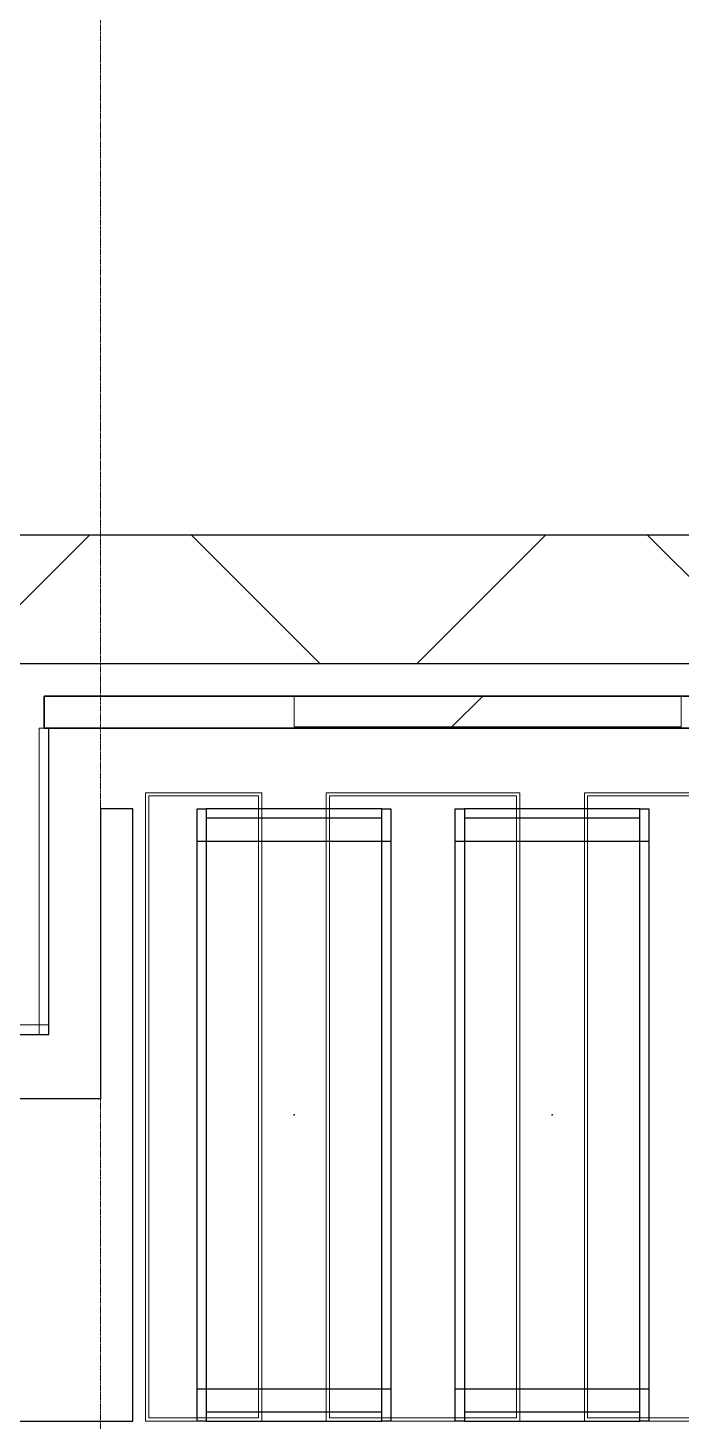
# Model space of a CAD drawing. Header units: millimetres. Extents: x 813027 to 1148939, y -931049 to -10.
# Drawn here: x 965728 to 966740, y -111760 to -109598 of the extents above; entities that cross this region are included whole.
import ezdxf

# ---------------------------------------------------------------- set-up
doc = ezdxf.new("R2010")
doc.units = ezdxf.units.MM
doc.linetypes.add('DPA_Grid _ Level 500', pattern=[5.5, 2.75, -0.75, 1.25, -0.75])
for name, color, linetype, lineweight in [('A-GLAZ-CURT', 2, 'Continuous', 9), ('A-WALL-PATT', 1, 'Continuous', 25), ('I-WALL-E', 2, 'Continuous', 25), ('S-GRID', 251, 'Continuous', 9), ('WALL-A', 3, 'Continuous', 25)]:
    doc.layers.add(name, color=color, linetype=linetype, lineweight=lineweight)
doc.layers.add('A11_ALU.SOLID SHEET', color=7, linetype='Continuous')

# ---------------------------------------------------------------- blocks, each defined once
blk = doc.blocks.new('DPA_CP_Metal Ceiling Panel - Vertical Panel with Gap-23421632-4160 - LOWER PLATFORM LEVEL - REFLECTED CEILING GENERAL PLAN')
at = {"layer": 'A-GLAZ-CURT'}
for p, q in [((966196.3, -111761.8), (966196.3, -110786.8)), ((966196.3, -110786.8), (966496.3, -110786.8)), ((966196.3, -111761.8), (966196.3, -110786.8)), ((966196.3, -110786.8), (966496.3, -110786.8)), ((966496.3, -110786.8), (966196.3, -110786.8)), ((966196.3, -110786.8), (966196.3, -111761.8)), ((966496.3, -110786.8), (966196.3, -110786.8)), ((966196.3, -110786.8), (966196.3, -111761.8)), ((966196.3, -111761.8), (966196.3, -110786.8)), ((966196.3, -110786.8), (966496.3, -110786.8)), ((966201.3, -111756.8), (966201.3, -110791.8)), ((966201.3, -110791.8), (966491.3, -110791.8)), ((966491.3, -110791.8), (966491.3, -111756.8)), ((966496.3, -111761.8), (966496.3, -110786.8)), ((966496.3, -110786.8), (966496.3, -111761.8)), ((966496.3, -111761.8), (966496.3, -110786.8)), ((966496.3, -111761.8), (966496.3, -110786.8)), ((966496.3, -110786.8), (966496.3, -111761.8)), ((966201.3, -111756.8), (966491.3, -111756.8)), ((966196.3, -111761.8), (966496.3, -111761.8)), ((966496.3, -111761.8), (966196.3, -111761.8)), ((966196.3, -111761.8), (966496.3, -111761.8)), ((966196.3, -111761.8), (966496.3, -111761.8)), ((966496.3, -111761.8), (966196.3, -111761.8))]:
    blk.add_line(p, q, dxfattribs=at)
blk = doc.blocks.new('DPA_CP_Metal Ceiling Panel - Horizontal with Gap-23421624-4160 - LOWER PLATFORM LEVEL - REFLECTED CEILING GENERAL PLAN')
at = {"layer": 'A-GLAZ-CURT'}
for p, q in [((965916.3, -111761.8), (965916.3, -110786.8)), ((965916.3, -110786.8), (966096.3, -110786.8)), ((965916.3, -111761.8), (965916.3, -110786.8)), ((965916.3, -110786.8), (966096.3, -110786.8)), ((966096.3, -110786.8), (965916.3, -110786.8)), ((965916.3, -110786.8), (965916.3, -111761.8)), ((966096.3, -110786.8), (965916.3, -110786.8)), ((965916.3, -110786.8), (965916.3, -111761.8)), ((965916.3, -111761.8), (965916.3, -110786.8)), ((965916.3, -110786.8), (966096.3, -110786.8)), ((965921.3, -111756.8), (965921.3, -110791.8)), ((965921.3, -110791.8), (966091.3, -110791.8)), ((966091.3, -110791.8), (966091.3, -111756.8)), ((966096.3, -111761.8), (966096.3, -110786.8)), ((966096.3, -110786.8), (966096.3, -111761.8)), ((966096.3, -111761.8), (966096.3, -110786.8)), ((966096.3, -111761.8), (966096.3, -110786.8)), ((966096.3, -110786.8), (966096.3, -111761.8)), ((965921.3, -111756.8), (966091.3, -111756.8)), ((965916.3, -111761.8), (966096.3, -111761.8)), ((966096.3, -111761.8), (965916.3, -111761.8)), ((965916.3, -111761.8), (966096.3, -111761.8)), ((965916.3, -111761.8), (966096.3, -111761.8)), ((966096.3, -111761.8), (965916.3, -111761.8))]:
    blk.add_line(p, q, dxfattribs=at)
blk = doc.blocks.new('System Panel - SP_Glass Panel-23810195-4160 - LOWER PLATFORM LEVEL - REFLECTED CEILING GENERAL PLAN')
at = {"layer": 'A-GLAZ-CURT'}
for p, q in [((-362.5, 42.5), (-362.5, 57.5)), ((-362.5, 57.5), (362.5, 57.5)), ((362.5, 57.5), (362.5, 42.5)), ((362.5, 42.5), (-362.5, 42.5))]:
    blk.add_line(p, q, dxfattribs=at)
blk = doc.blocks.new('System Panel - SP_Glass Panel-17935626-4160 - LOWER PLATFORM LEVEL - REFLECTED CEILING GENERAL PLAN')
at = {"layer": 'A-GLAZ-CURT'}
for p, q in [((-237.5, 42.5), (-237.5, 57.5)), ((-237.5, 57.5), (237.5, 57.5)), ((237.5, 57.5), (237.5, 42.5)), ((237.5, 42.5), (-237.5, 42.5))]:
    blk.add_line(p, q, dxfattribs=at)
blk = doc.blocks.new('PPLS-PP21_Custom Tile Pattern - Custom Tile Pattern-V86-4160 - LOWER PLATFORM LEVEL - REFLECTED CEILING GENERAL PLAN')
at = {"layer": 'A-GLAZ-CURT'}
h = blk.add_hatch(dxfattribs=at)
h.set_pattern_fill('FP_84', color=256, style=0, pattern_type=2)
h.set_pattern_definition([(45, (-966446.3, 110686.8), (-530.3301, 530.3301), []), (135, (-966446.3, 110686.8), (-530.3301, -530.3301), [])])
h.paths.add_polyline_path([(300, 2), (300, 50), (-300, 50), (-300, 2), (-64.7, 2)])
for p, q in [((-300, 50), (300, 50)), ((-300, 2), (-300, 50)), ((300, 50), (300, 2)), ((300, 2), (-300, 2)), ((-300, 0), (-300, 2)), ((-300, 2), (-230.4, 2)), ((-230.4, 0), (-300, 0)), ((-230.4, 2), (-230.4, 0)), ((-230.2, 2), (-230.2, 0)), ((-230.2, 0), (-229.3, 0)), ((-229.3, 2), (-229.3, 0)), ((-229.3, 0), (-228.1, 0)), ((-228.1, 2), (-228.1, 0)), ((-228.1, 0), (-223.3, 0)), ((-223.3, 2), (-223.3, 0)), ((-223.3, 0), (-218.9, 0)), ((-222.5, 2), (-222.5, 0)), ((-222.5, 0), (-218, 0)), ((-218.9, 2), (-218.9, 0)), ((-218.9, 0), (-214.8, 0)), ((-218, 2), (-218, 0)), ((-218, 0), (-213.4, 0)), ((-217.4, 2), (-217.4, 0)), ((-214.8, 2), (-214.8, 0)), ((-214.8, 0), (-211, 0)), ((-213.4, 2), (-213.4, 0)), ((-213.4, 0), (-208.9, 0)), ((-212.7, 2), (-212.7, 0)), ((-211, 2), (-211, 0)), ((-211, 0), (-207.6, 0)), ((-208.9, 2), (-208.9, 0)), ((-208.9, 0), (-204.6, 0)), ((-208.3, 2), (-208.3, 0)), ((-207.6, 2), (-207.6, 0)), ((-207.6, 0), (-206, 0)), ((-206, 0), (-206, 2)), ((-206, 2), (-201.5, 2)), ((-201.5, 0), (-206, 0)), ((-204.6, 2), (-204.6, 0)), ((-204.6, 0), (-200.6, 0)), ((-204.3, 2), (-204.3, 0)), ((-201.5, 2), (-201.5, 0)), ((-200.6, 2), (-200.6, 0)), ((-200.6, 0), (-197, 0)), ((-197, 2), (-197, 0)), ((-197, 0), (-193.8, 0)), ((-193.8, 2), (-193.8, 0)), ((-193.8, 0), (-191.2, 0)), ((-191.2, 2), (-191.2, 0)), ((-191.2, 0), (-189.2, 0)), ((-189.2, 2), (-189.2, 0)), ((-189.2, 0), (-187.9, 0)), ((-187.9, 2), (-187.9, 0)), ((-187.9, 0), (-187.3, 0)), ((-187.4, 2), (-187.4, 0)), ((-187.4, 0), (-186.4, 0)), ((-187.3, 2), (-187.3, 0)), ((-186.4, 2), (-186.4, 0)), ((-186.4, 0), (-185.3, 0)), ((-185.3, 2), (-185.3, 0)), ((-185.3, 0), (-184.2, 0)), ((-184.2, 2), (-184.2, 0)), ((-184.2, 0), (-183, 0)), ((-183, 2), (-183, 0)), ((-183, 0), (-181.7, 0)), ((-181.7, 2), (-181.7, 0)), ((-181.7, 0), (-180.5, 0)), ((-180.5, 2), (-180.5, 0)), ((-180.5, 0), (-179.1, 0)), ((-179.1, 2), (-179.1, 0)), ((-179.1, 0), (-177.8, 0)), ((-177.8, 2), (-177.8, 0)), ((-177.8, 0), (-176.4, 0)), ((-176.4, 2), (-176.4, 0)), ((-176.4, 0), (-175, 0)), ((-175, 2), (-175, 0)), ((-175, 0), (-173.5, 0)), ((-173.5, 2), (-173.5, 0)), ((-173.5, 0), (-172.1, 0)), ((-172.1, 2), (-172.1, 0)), ((-172.1, 0), (-171, 0)), ((-171, 0), (-171, 2)), ((-171, 0), (-170.4, 0)), ((-170.4, 0), (-170.4, 2)), ((-170.4, 2), (-156.5, 2)), ((-156.5, 0), (-170.4, 0)), ((-156.5, 2), (-156.5, 0)), ((-156.5, 0), (-156.2, 0)), ((-156.2, 2), (-156.2, 0)), ((-156.2, 0), (-155.6, 0)), ((-155.6, 2), (-155.6, 0)), ((-155.6, 0), (-154.8, 0)), ((-154.8, 2), (-154.8, 0)), ((-154.8, 0), (-153.8, 0)), ((-153.8, 2), (-153.8, 0)), ((-153.8, 0), (-152.6, 0)), ((-152.6, 2), (-152.6, 0)), ((-152.6, 0), (-151.2, 0)), ((-151.2, 2), (-151.2, 0)), ((-151.2, 0), (-149.6, 0)), ((-149.6, 2), (-149.6, 0)), ((-149.6, 0), (-147.8, 0)), ((-147.8, 2), (-147.8, 0)), ((-147.8, 0), (-145.8, 0)), ((-145.8, 2), (-145.8, 0)), ((-145.8, 0), (-143.7, 0)), ((-143.7, 2), (-143.7, 0)), ((-143.7, 0), (-141.4, 0)), ((-141.4, 2), (-141.4, 0)), ((-141.4, 0), (-138.9, 0)), ((-138.9, 2), (-138.9, 0)), ((-138.9, 0), (-137.9, 0)), ((-137.9, 2), (-137.9, 0)), ((-137.9, 0), (-136.9, 0)), ((-136.9, 2), (-136.9, 0)), ((-136.9, 0), (-136.1, 0)), ((-136.1, 2), (-136.1, 0)), ((-136.1, 0), (-135.3, 0)), ((-135.3, 2), (-135.3, 0)), ((-135.3, 0), (-134.7, 0)), ((-134.7, 2), (-134.7, 0)), ((-134.7, 0), (-134.2, 0)), ((-134.2, 2), (-134.2, 0)), ((-134.2, 0), (-133.8, 0)), ((-133.8, 2), (-133.8, 0)), ((-133.8, 0), (-133.5, 0)), ((-133.5, 2), (-133.5, 0)), ((-133.5, 2), (-133.5, 0)), ((-133.5, 0), (-133.3, 0)), ((-133.5, 0), (-131.1, 0)), ((-133.3, 2), (-133.3, 0)), ((-133.3, 2), (-133.3, 0)), ((-133.3, 0), (-133.2, 0)), ((-133.2, 2), (-133.2, 0)), ((-131.1, 2), (-131.1, 0)), ((-131.1, 0), (-128.4, 0)), ((-128.4, 2), (-128.4, 0)), ((-128.4, 0), (-125.6, 0)), ((-125.6, 2), (-125.6, 0)), ((-125.6, 0), (-122.7, 0)), ((-122.7, 2), (-122.7, 0)), ((-122.7, 0), (-119.6, 0)), ((-119.6, 2), (-119.6, 0)), ((-119.6, 0), (-116.3, 0)), ((-116.3, 2), (-116.3, 0)), ((-116.3, 0), (-113, 0)), ((-113, 2), (-113, 0)), ((-113, 0), (-109.5, 0)), ((-109.5, 2), (-109.5, 0)), ((-109.5, 0), (-106, 0)), ((-107.3, 0), (-107.3, 2)), ((-107.3, 2), (-74.5, 2)), ((-74.5, 0), (-107.3, 0)), ((-107, 2), (-107, 0)), ((-106, 2), (-106, 0)), ((-106, 0), (-102.4, 0)), ((-104.1, 2), (-104.1, 0)), ((-102.4, 2), (-102.4, 0)), ((-102.4, 0), (-98.7, 0)), ((-101.2, 2), (-101.2, 0)), ((-98.7, 2), (-98.7, 0)), ((-98.7, 0), (-95, 0)), ((-98.1, 2), (-98.1, 0)), ((-95.7, 2), (-95.7, 0)), ((-95, 2), (-95, 0)), ((-95, 0), (-91.9, 0)), ((-93.2, 2), (-93.2, 0)), ((-91.9, 2), (-91.9, 0)), ((-91.9, 0), (-88.9, 0)), ((-90.5, 2), (-90.5, 0)), ((-88.9, 2), (-88.9, 0)), ((-88.9, 0), (-85.9, 0)), ((-87.7, 2), (-87.7, 0)), ((-85.9, 2), (-85.9, 0)), ((-85.9, 0), (-82.9, 0)), ((-84.9, 2), (-84.9, 0)), ((-82.9, 2), (-82.9, 0)), ((-82.9, 0), (-79.9, 0)), ((-81.9, 2), (-81.9, 0)), ((-79.9, 2), (-79.9, 0)), ((-79.9, 0), (-77.1, 0)), ((-78.9, 2), (-78.9, 0)), ((-77.1, 2), (-77.1, 0)), ((-77.1, 0), (-74.4, 0)), ((-75.8, 2), (-75.8, 0)), ((-74.5, 2), (-74.5, 0)), ((-74.4, 2), (-74.4, 0)), ((-74.4, 0), (-71.8, 0)), ((-72.7, 2), (-72.7, 0)), ((-71.8, 2), (-71.8, 0)), ((-71.8, 0), (-69.4, 0)), ((-69.6, 2), (-69.6, 0)), ((-69.4, 2), (-69.4, 0)), ((-69.4, 0), (-67.2, 0)), ((-67.2, 2), (-67.2, 0)), ((-67.2, 0), (-65.2, 0)), ((-66.5, 2), (-66.5, 0)), ((-65.2, 2), (-65.2, 0)), ((-65.2, 0), (-63.4, 0)), ((-63.4, 2), (-63.4, 0)), ((-35.5, 2), (-35.5, 0)), ((-32.3, 0), (-32.3, 2)), ((-32.3, 2), (-22.8, 2)), ((-22.8, 0), (-32.3, 0)), ((-22.8, 2), (-22.8, 0)), ((-10, 0), (10, 0)), ((10, 0), (-10, 0)), ((-9, 0), (-9, 2)), ((-9, 2), (9, 2)), ((9, 0), (-9, 0)), ((9, 2), (9, 0)), ((22.8, 0), (22.8, 2)), ((22.8, 2), (32.3, 2)), ((32.3, 0), (22.8, 0)), ((32.3, 2), (32.3, 0)), ((35.5, 2), (35.5, 0)), ((63.4, 2), (63.4, 0)), ((63.4, 0), (65.2, 0)), ((65.2, 2), (65.2, 0)), ((65.2, 0), (67.2, 0)), ((66.5, 2), (66.5, 0)), ((67.2, 2), (67.2, 0)), ((67.2, 0), (69.4, 0)), ((69.4, 2), (69.4, 0)), ((69.4, 0), (71.8, 0)), ((69.6, 2), (69.6, 0)), ((71.8, 2), (71.8, 0)), ((71.8, 0), (74.4, 0)), ((72.7, 2), (72.7, 0)), ((74.4, 2), (74.4, 0)), ((74.4, 0), (77.1, 0)), ((74.5, 0), (74.5, 2)), ((74.5, 2), (107.3, 2)), ((107.3, 0), (74.5, 0)), ((75.8, 2), (75.8, 0)), ((77.1, 2), (77.1, 0)), ((77.1, 0), (79.9, 0)), ((78.9, 2), (78.9, 0)), ((79.9, 2), (79.9, 0)), ((79.9, 0), (82.9, 0)), ((81.9, 2), (81.9, 0)), ((82.9, 2), (82.9, 0)), ((82.9, 0), (85.9, 0)), ((84.9, 2), (84.9, 0)), ((85.9, 2), (85.9, 0)), ((85.9, 0), (88.9, 0)), ((87.7, 2), (87.7, 0)), ((88.9, 2), (88.9, 0)), ((88.9, 0), (91.9, 0)), ((90.5, 2), (90.5, 0)), ((91.9, 2), (91.9, 0)), ((91.9, 0), (95, 0)), ((93.2, 2), (93.2, 0)), ((95, 2), (95, 0)), ((95, 0), (98.7, 0)), ((95.7, 2), (95.7, 0)), ((98.1, 2), (98.1, 0)), ((98.7, 2), (98.7, 0)), ((98.7, 0), (102.4, 0)), ((101.2, 2), (101.2, 0)), ((102.4, 2), (102.4, 0)), ((102.4, 0), (106, 0)), ((104.1, 2), (104.1, 0)), ((106, 2), (106, 0)), ((106, 0), (109.5, 0)), ((107, 2), (107, 0)), ((107.3, 2), (107.3, 0)), ((109.5, 2), (109.5, 0)), ((109.5, 0), (113, 0)), ((113, 2), (113, 0)), ((113, 0), (116.3, 0)), ((116.3, 2), (116.3, 0)), ((116.3, 0), (119.6, 0)), ((119.6, 2), (119.6, 0)), ((119.6, 0), (122.7, 0)), ((122.7, 2), (122.7, 0)), ((122.7, 0), (125.6, 0)), ((125.6, 2), (125.6, 0)), ((125.6, 0), (128.4, 0)), ((128.4, 2), (128.4, 0)), ((128.4, 0), (131.1, 0)), ((131.1, 2), (131.1, 0)), ((131.1, 0), (133.5, 0)), ((133.2, 2), (133.2, 0)), ((133.2, 0), (133.3, 0)), ((133.3, 2), (133.3, 0)), ((133.3, 2), (133.3, 0)), ((133.3, 0), (133.5, 0)), ((133.5, 2), (133.5, 0)), ((133.5, 2), (133.5, 0)), ((133.5, 0), (133.8, 0)), ((133.8, 2), (133.8, 0)), ((133.8, 0), (134.2, 0)), ((134.2, 2), (134.2, 0)), ((134.2, 0), (134.7, 0)), ((134.7, 2), (134.7, 0)), ((134.7, 0), (135.3, 0)), ((135.3, 2), (135.3, 0)), ((135.3, 0), (136.1, 0)), ((136.1, 2), (136.1, 0)), ((136.1, 0), (136.9, 0)), ((136.9, 2), (136.9, 0)), ((136.9, 0), (137.9, 0)), ((137.9, 2), (137.9, 0)), ((137.9, 0), (138.9, 0)), ((138.9, 2), (138.9, 0)), ((138.9, 0), (141.4, 0)), ((141.4, 2), (141.4, 0)), ((141.4, 0), (143.7, 0)), ((143.7, 2), (143.7, 0)), ((143.7, 0), (145.8, 0)), ((145.8, 2), (145.8, 0)), ((145.8, 0), (147.8, 0)), ((147.8, 2), (147.8, 0)), ((147.8, 0), (149.6, 0)), ((149.6, 2), (149.6, 0)), ((149.6, 0), (151.2, 0)), ((151.2, 2), (151.2, 0)), ((151.2, 0), (152.6, 0)), ((152.6, 2), (152.6, 0)), ((152.6, 0), (153.8, 0)), ((153.8, 2), (153.8, 0)), ((153.8, 0), (154.8, 0)), ((154.8, 2), (154.8, 0)), ((154.8, 0), (155.6, 0)), ((155.6, 2), (155.6, 0)), ((155.6, 0), (156.2, 0)), ((156.2, 2), (156.2, 0)), ((156.2, 0), (156.5, 0)), ((156.5, 0), (156.5, 2)), ((156.5, 2), (170.4, 2)), ((170.4, 0), (156.5, 0)), ((170.4, 2), (170.4, 0)), ((170.4, 0), (171, 0)), ((171, 0), (171, 2)), ((171, 0), (172.1, 0)), ((172.1, 2), (172.1, 0)), ((172.1, 0), (173.5, 0)), ((173.5, 2), (173.5, 0)), ((173.5, 0), (175, 0)), ((175, 2), (175, 0)), ((175, 0), (176.4, 0)), ((176.4, 2), (176.4, 0)), ((176.4, 0), (177.8, 0)), ((177.8, 2), (177.8, 0)), ((177.8, 0), (179.1, 0)), ((179.1, 2), (179.1, 0)), ((179.1, 0), (180.5, 0)), ((180.5, 2), (180.5, 0)), ((180.5, 0), (181.7, 0)), ((181.7, 2), (181.7, 0)), ((181.7, 0), (183, 0)), ((183, 2), (183, 0)), ((183, 0), (184.2, 0)), ((184.2, 2), (184.2, 0)), ((184.2, 0), (185.3, 0)), ((185.3, 2), (185.3, 0)), ((185.3, 0), (186.4, 0)), ((186.4, 2), (186.4, 0)), ((186.4, 0), (187.4, 0)), ((187.3, 2), (187.3, 0)), ((187.3, 0), (187.9, 0)), ((187.4, 2), (187.4, 0)), ((187.9, 2), (187.9, 0)), ((187.9, 0), (189.2, 0)), ((189.2, 2), (189.2, 0)), ((189.2, 0), (191.2, 0)), ((191.2, 2), (191.2, 0)), ((191.2, 0), (193.8, 0)), ((193.8, 2), (193.8, 0)), ((193.8, 0), (197, 0)), ((197, 2), (197, 0)), ((197, 0), (200.6, 0)), ((200.6, 2), (200.6, 0)), ((200.6, 0), (204.6, 0)), ((201.5, 0), (201.5, 2)), ((201.5, 2), (206, 2)), ((206, 0), (201.5, 0)), ((204.3, 2), (204.3, 0)), ((204.6, 2), (204.6, 0)), ((204.6, 0), (208.9, 0)), ((206, 2), (206, 0)), ((206, 0), (207.6, 0)), ((207.6, 2), (207.6, 0)), ((207.6, 0), (211, 0)), ((208.3, 2), (208.3, 0)), ((208.9, 2), (208.9, 0)), ((208.9, 0), (213.4, 0)), ((211, 2), (211, 0)), ((211, 0), (214.8, 0)), ((212.7, 2), (212.7, 0)), ((213.4, 2), (213.4, 0)), ((213.4, 0), (218, 0)), ((214.8, 2), (214.8, 0)), ((214.8, 0), (218.9, 0)), ((217.4, 2), (217.4, 0)), ((218, 2), (218, 0)), ((218, 0), (222.5, 0)), ((218.9, 2), (218.9, 0)), ((218.9, 0), (223.3, 0)), ((222.5, 2), (222.5, 0)), ((223.3, 2), (223.3, 0)), ((223.3, 0), (228.1, 0)), ((228.1, 2), (228.1, 0)), ((228.1, 0), (229.3, 0)), ((229.3, 2), (229.3, 0)), ((229.3, 0), (230.2, 0)), ((230.2, 2), (230.2, 0)), ((230.4, 0), (230.4, 2)), ((230.4, 2), (300, 2)), ((300, 0), (230.4, 0)), ((300, 2), (300, 0))]:
    blk.add_line(p, q, dxfattribs=at)
for points, knots in [([(-74.5, 0), (-72.4, 0), (-63.8, 0), (-48.4, 0), (-36.5, 0), (-32.3, 0)], [33.057531, 33.057531, 33.057531, 33.057531, 40.784289, 62.793565, 77.748067, 77.748067, 77.748067, 77.748067]), ([(-35.5, 0), (-35.6, 0), (-36.1, 0), (-29.7, 0), (-22.1, 0), (-14, 0), (-10.5, 0), (-9, 0)], [0, 0, 0, 0, 2.896439, 8.596022, 15.081878, 26.744535, 36.912071, 36.912071, 36.912071, 36.912071]), ([(-22.8, 0), (-23.8, 0), (-27.1, 0), (-31.2, 0), (-34.7, 0), (-35.3, 0), (-35.5, 0)], [143.109362, 143.109362, 143.109362, 143.109362, 147.530666, 157.225744, 158.961676, 159.492878, 159.492878, 159.492878, 159.492878]), ([(9, 0), (10.5, 0), (14, 0), (22.1, 0), (29.7, 0), (36.1, 0), (35.6, 0), (35.5, 0)], [42.834368, 42.834368, 42.834368, 42.834368, 53.001904, 64.664561, 71.150417, 76.85, 79.746439, 79.746439, 79.746439, 79.746439]), ([(35.5, 0), (35.3, 0), (34.7, 0), (31.2, 0), (27.1, 0), (23.8, 0), (22.8, 0)], [79.746439, 79.746439, 79.746439, 79.746439, 80.277641, 82.013573, 91.708651, 96.129955, 96.129955, 96.129955, 96.129955]), ([(32.3, 0), (36.5, 0), (48.4, 0), (63.8, 0), (72.4, 0), (74.5, 0)], [28.279951, 28.279951, 28.279951, 28.279951, 43.234453, 65.243729, 72.970487, 72.970487, 72.970487, 72.970487])]:
    blk.add_open_spline(points, degree=3, knots=knots, dxfattribs=at)
blk = doc.blocks.new('C-2-PP21-AR-4160-01-B_20250829-084021_EXCL')
at = {"layer": 'A-GLAZ-CURT'}
for name, p in [('PPLS-PP21_Custom Tile Pattern - Custom Tile Pattern-V86-4160 - LOWER PLATFORM LEVEL - REFLECTED CEILING GENERAL PLAN', (-80650, -5345)), ('DPA_CP_Metal Ceiling Panel - Horizontal with Gap-23421624-4160 - LOWER PLATFORM LEVEL - REFLECTED CEILING GENERAL PLAN', (-1047096.3, 105341.8)), ('DPA_CP_Metal Ceiling Panel - Vertical Panel with Gap-23421632-4160 - LOWER PLATFORM LEVEL - REFLECTED CEILING GENERAL PLAN', (-1047096.3, 105341.8)), ('DPA_CP_Metal Ceiling Panel - Vertical Panel with Gap-23421632-4160 - LOWER PLATFORM LEVEL - REFLECTED CEILING GENERAL PLAN', (-1046696.3, 105341.8))]:
    blk.add_blockref(name, p, dxfattribs=at)
for name, p, rotation in [('System Panel - SP_Glass Panel-17935626-4160 - LOWER PLATFORM LEVEL - REFLECTED CEILING GENERAL PLAN', (-81387.5, -5582.5), 270), ('System Panel - SP_Glass Panel-23810195-4160 - LOWER PLATFORM LEVEL - REFLECTED CEILING GENERAL PLAN', (-81692.5, -5762.5), 180)]:
    blk.add_blockref(name, p, dxfattribs=dict(at, rotation=rotation))
blk = doc.blocks.new('*U565')
for p, q in [((-425.3, 11650), (-425.3, 11950)), ((425, 11950), (425, 11650)), ((-425.3, 11250), (-425.3, 11550)), ((425, 11550), (425, 11250))]:
    blk.add_line(p, q)
for p in [(0, 11800), (0, 11400)]:
    blk.add_point(p)
at = {"layer": 'A11_ALU.SOLID SHEET', "color": 0}
for points in [[(-475, 11950), (475, 11950), (475, 11936), (-475, 11936)], [(-475, 11664), (-461, 11664), (-461, 11936), (-475, 11936)], [(475, 11936), (461, 11936), (461, 11664), (475, 11664)], [(-475, 11664), (475, 11664), (475, 11650), (-475, 11650)], [(-475, 11550), (475, 11550), (475, 11536), (-475, 11536)], [(-475, 11264), (-461, 11264), (-461, 11536), (-475, 11536)], [(475, 11536), (461, 11536), (461, 11264), (475, 11264)], [(-475, 11264), (475, 11264), (475, 11250), (-475, 11250)]]:
    blk.add_lwpolyline(points, close=True, dxfattribs=at)
blk = doc.blocks.new('C-2-PP21-AR-4160-01-B_20250829-084416_NEWCL')
blk.add_lwpolyline([(-117350, -5345), (-113350, -5345), (-113350, -5347), (-96550, -5347), (-96550, -2450), (-92235, -2450), (-92235, -6455), (-84190, -6455), (-84190, -5820), (-81330, -5820), (-81330, -5345), (-56900, -5345), (-56900, -6455), (-41740, -6455), (-41740, -2500), (-29350, -2500), (-29350, -5482), (-19750, -5482), (-19750, -5480), (-19400, -5480), (-19400, -7995), (-19350, -7995), (-19350, -9295), (-154550, -9295)])
at = {"layer": 'A11_ALU.SOLID SHEET', "color": 2}
blk.add_lwpolyline([(-81200, -5470), (-81250, -5470), (-81250, -5920), (-81500, -5920), (-81500, -6420), (-81200, -6420)], close=True, dxfattribs=at)
at = {"rotation": 90}
blk.add_blockref('*U565', (-69150, -5945), dxfattribs=at)

msp = doc.modelspace()

# ---------------------------------------------------------------- hatches: boundary and pattern name
at = {"layer": 'A-WALL-PATT', "lineweight": 9}
h = msp.add_hatch(dxfattribs=at)
h.set_pattern_fill('FP_2', color=256, style=0, pattern_type=2)
h.set_pattern_definition([(45, (-6.33, 1.8), (-353.5534, 353.5534), []), (135, (-6.33, 1.8), (-353.5534, -353.5534), [])])
h.paths.add_polyline_path([(992940, -110585), (993631.6, -110585), (993631.6, -110385), (987440, -110385), (987440, -110585), (991039.5, -110585)])
h.paths.add_polyline_path([(968520, -110585), (984190, -110585), (984190, -110385), (965710, -110385), (965710, -110585), (967447.6, -110585)])

# ---------------------------------------------------------------- linework, layer by layer
at = {"layer": 'I-WALL-E'}
for p, q in [((965752.5, -110635), (990540, -110635)), ((990540, -110635), (965752.5, -110635)), ((965752.5, -110685), (965752.5, -110635)), ((965752.5, -110635), (965752.5, -110685)), ((965752.5, -110685), (990490, -110685)), ((990490, -110685), (965752.5, -110685))]:
    msp.add_line(p, q, dxfattribs=at)
at = {"layer": 'S-GRID', "linetype": 'DPA_Grid _ Level 500'}
msp.add_line((965840, -191381.7), (965840, -15135.4), dxfattribs=at)
at = {"layer": 'WALL-A'}
for p, q in [((965710, -110385), (976290, -110385)), ((984190, -110585), (965710, -110585))]:
    msp.add_line(p, q, dxfattribs=at)

# ---------------------------------------------------------------- block references
msp.add_blockref('C-2-PP21-AR-4160-01-B_20250829-084021_EXCL', (1047090, -105340))

# ---------------------------------------------------------------- next in the draw order: block references
msp.add_blockref('C-2-PP21-AR-4160-01-B_20250829-084416_NEWCL', (1047090, -105340))

doc.saveas('drawing.dxf')
